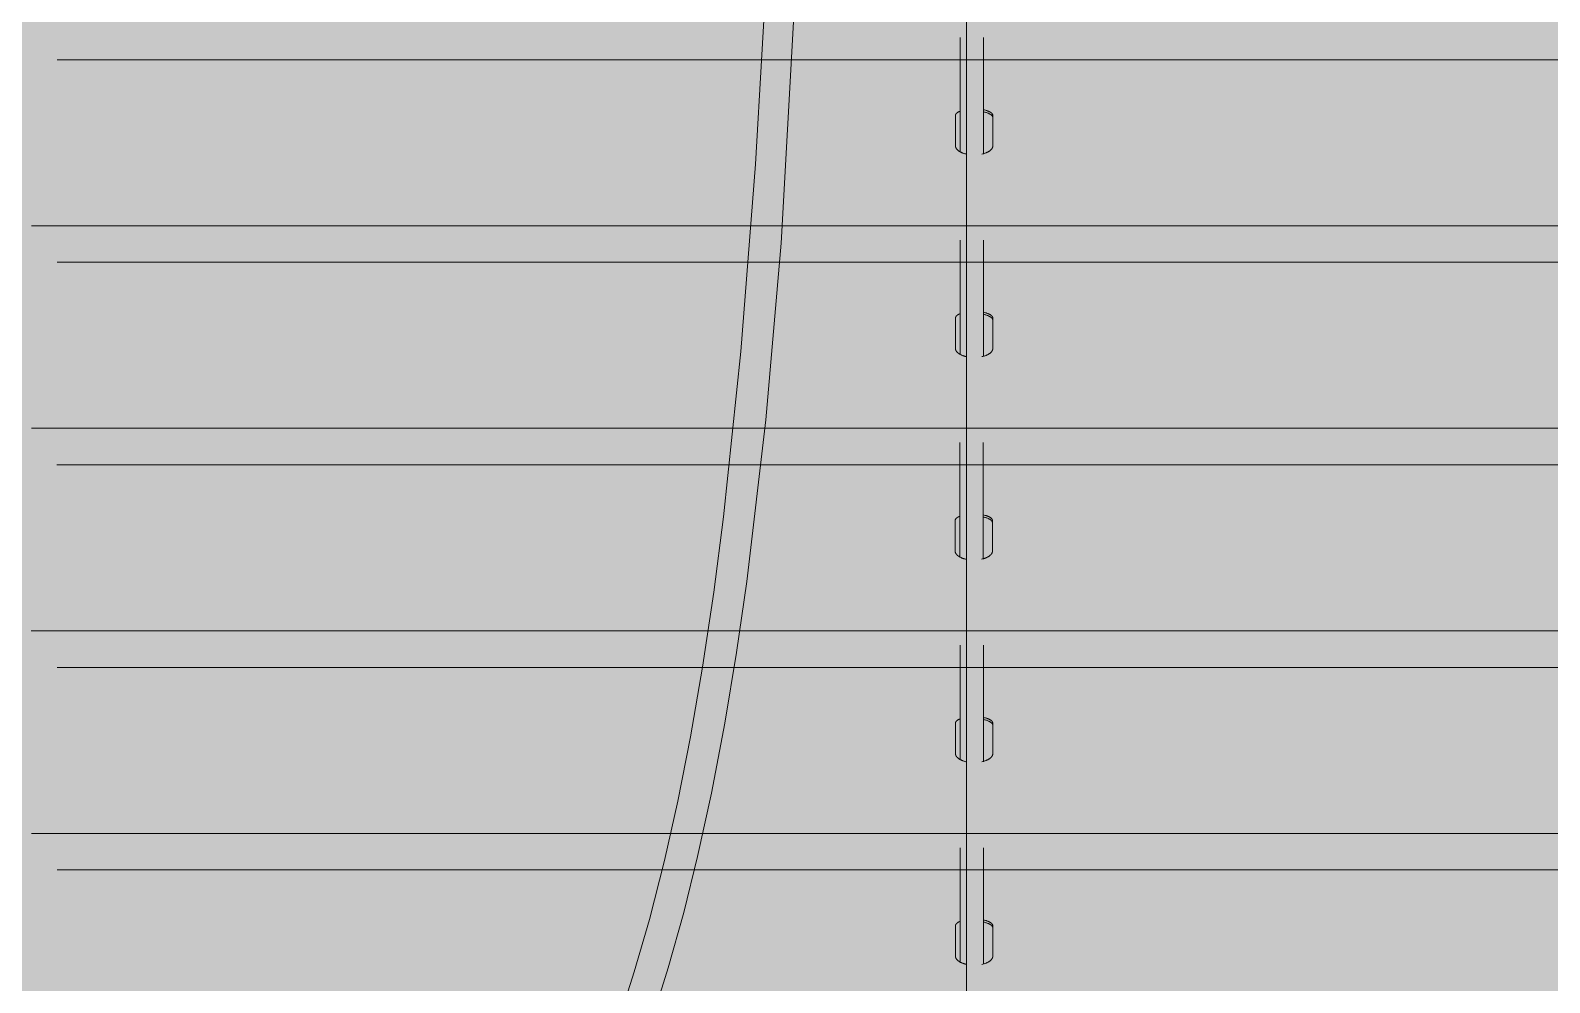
# Model space of a CAD drawing. Header units: millimetres. Extents: x 126 to 12547, y 1644 to 26714.
# Drawn here: x 840.5 to 934.3, y 25637.4 to 25696.1 of the extents above; entities that cross this region are included whole.
import ezdxf

# ---------------------------------------------------------------- set-up
doc = ezdxf.new("R2010")
doc.units = ezdxf.units.MM
doc.layers.add('cono piramide', color=4, linetype='Continuous')
for name, color, linetype, lineweight in [('F_ARREDI_pareti', 1, 'Continuous', 0), ('F_INFISSI', 4, 'Continuous', 5), ('F_MINERAL WALL', 6, 'Continuous', 5), ('F_Tendaggio', 252, 'Continuous', 5), ('F_VETRO', 140, 'Continuous', 5)]:
    doc.layers.add(name, color=color, linetype=linetype, lineweight=lineweight)

# ---------------------------------------------------------------- blocks, each defined once
blk = doc.blocks.new('TENDAGGIO_infisso piccolo_prospetto_fronte')
at = {"layer": 'F_Tendaggio'}
for p, q in [((734450.625, 513791.781), (734692.209, 513791.781)), ((734450.464, 513781.541), (734692.048, 513781.541)), ((734450.732, 513779.284), (734692.316, 513779.284)), ((734450.571, 513769.043), (734692.155, 513769.043)), ((734450.929, 513766.786), (734692.513, 513766.786)), ((734450.768, 513756.545), (734692.352, 513756.545)), ((734451.318, 513754.288), (734692.903, 513754.288)), ((734451.157, 513744.048), (734692.742, 513744.048)), ((734451.203, 513741.79), (734692.788, 513741.79))]:
    blk.add_line(p, q, dxfattribs=at)
for points in [[(734477.174, 513808.162), (734475.639, 513780.452), (734474.684, 513769.57), (734473.51, 513759.58), (734472.879, 513755.21), (734472.156, 513750.851), (734471.332, 513746.523), (734470.478, 513742.613), (734469.621, 513739.168), (734468.656, 513735.752), (734468.162, 513734.167)], [(734474.834, 513798.85), (734474.061, 513785.339), (734473.157, 513773.775), (734472.086, 513763.585), (734471.483, 513758.935), (734470.789, 513754.298), (734470.051, 513750.012), (734469.267, 513746.028), (734468.446, 513742.373), (734467.516, 513738.744), (734466.567, 513735.497), (734466.05, 513733.886)], [(734487.071, 514024.902), (734487.072, 513364.885)], [(734486.697, 513793.153), (734486.697, 513786.092)], [(734488.139, 513793.153), (734488.139, 513785.985)], [(734476.52, 513791.781), (734430.953, 513791.781)], [(734486.397, 513786.464), (734486.397, 513788.339), (734486.398, 513788.344), (734486.398, 513788.349), (734486.399, 513788.355), (734486.4, 513788.36), (734486.4, 513788.365), (734486.402, 513788.37), (734486.403, 513788.376), (734486.404, 513788.381), (734486.406, 513788.386), (734486.408, 513788.391), (734486.41, 513788.396), (734486.412, 513788.401), (734486.414, 513788.407), (734486.417, 513788.412), (734486.419, 513788.417), (734486.422, 513788.422), (734486.425, 513788.427), (734486.429, 513788.432), (734486.432, 513788.437), (734486.435, 513788.442), (734486.439, 513788.447), (734486.443, 513788.452), (734486.447, 513788.457), (734486.451, 513788.462), (734486.455, 513788.467), (734486.46, 513788.472), (734486.465, 513788.477), (734486.47, 513788.482), (734486.475, 513788.487), (734486.48, 513788.491), (734486.485, 513788.496), (734486.495, 513788.504), (734486.505, 513788.513), (734486.516, 513788.521), (734486.527, 513788.529), (734486.539, 513788.537), (734486.551, 513788.545), (734486.563, 513788.552), (734486.576, 513788.56), (734486.59, 513788.567), (734486.604, 513788.575), (734486.618, 513788.582), (734486.633, 513788.589), (734486.664, 513788.603), (734486.697, 513788.616)], [(734488.139, 513788.694), (734488.199, 513788.68), (734488.258, 513788.665), (734488.286, 513788.657), (734488.314, 513788.648), (734488.341, 513788.64), (734488.367, 513788.631), (734488.406, 513788.616), (734488.425, 513788.609), (734488.443, 513788.601), (734488.461, 513788.593), (734488.478, 513788.585), (734488.494, 513788.577), (734488.51, 513788.568), (734488.526, 513788.56), (734488.541, 513788.551), (734488.555, 513788.542), (734488.569, 513788.533), (734488.582, 513788.524), (734488.594, 513788.515), (734488.606, 513788.506), (734488.617, 513788.496), (734488.622, 513788.491), (734488.627, 513788.487), (734488.632, 513788.482), (734488.637, 513788.477), (734488.642, 513788.472), (734488.647, 513788.467), (734488.651, 513788.462), (734488.655, 513788.457), (734488.659, 513788.452), (734488.663, 513788.447), (734488.667, 513788.442), (734488.67, 513788.437), (734488.673, 513788.432), (734488.677, 513788.427), (734488.68, 513788.422), (734488.682, 513788.417), (734488.685, 513788.412), (734488.688, 513788.407), (734488.69, 513788.401), (734488.692, 513788.396), (734488.694, 513788.391), (734488.696, 513788.386), (734488.698, 513788.381), (734488.699, 513788.376), (734488.7, 513788.37), (734488.702, 513788.365), (734488.702, 513788.36), (734488.703, 513788.355), (734488.704, 513788.349), (734488.704, 513788.344), (734488.705, 513788.339), (734488.705, 513786.797), (734488.704, 513786.45), (734488.704, 513786.444), (734488.704, 513786.44), (734488.703, 513786.437), (734488.703, 513786.434), (734488.703, 513786.43), (734488.702, 513786.426), (734488.701, 513786.423), (734488.7, 513786.416), (734488.698, 513786.408), (734488.697, 513786.402), (734488.695, 513786.395), (734488.693, 513786.388), (734488.691, 513786.382), (734488.689, 513786.374), (734488.686, 513786.367), (734488.683, 513786.359), (734488.68, 513786.352), (734488.675, 513786.341), (734488.67, 513786.33), (734488.664, 513786.32), (734488.658, 513786.31), (734488.651, 513786.299), (734488.644, 513786.289), (734488.637, 513786.279), (734488.629, 513786.269), (734488.621, 513786.26), (734488.613, 513786.25), (734488.605, 513786.241), (734488.596, 513786.232), (734488.589, 513786.224), (734488.581, 513786.216), (734488.573, 513786.209), (734488.565, 513786.202), (734488.548, 513786.187), (734488.532, 513786.174), (734488.514, 513786.161), (734488.496, 513786.148), (734488.478, 513786.136), (734488.46, 513786.124), (734488.437, 513786.11), (734488.413, 513786.097), (734488.389, 513786.084), (734488.365, 513786.072), (734488.341, 513786.06), (734488.316, 513786.049), (734488.292, 513786.039), (734488.266, 513786.029), (734488.238, 513786.018), (734488.209, 513786.008), (734488.18, 513785.998), (734488.151, 513785.989), (734488.122, 513785.981), (734488.092, 513785.973), (734488.033, 513785.958)], [(734488.705, 513788.203), (734488.704, 513788.208), (734488.704, 513788.214), (734488.704, 513788.22), (734488.703, 513788.226), (734488.702, 513788.232), (734488.701, 513788.238), (734488.699, 513788.243), (734488.698, 513788.249), (734488.696, 513788.255), (734488.694, 513788.261), (734488.692, 513788.267), (734488.689, 513788.273), (734488.687, 513788.278), (734488.684, 513788.284), (734488.681, 513788.289), (734488.678, 513788.295), (734488.674, 513788.3), (734488.67, 513788.306), (734488.666, 513788.311), (734488.662, 513788.317), (734488.658, 513788.323), (734488.654, 513788.328), (734488.649, 513788.334), (734488.644, 513788.339), (734488.639, 513788.344), (734488.634, 513788.35), (734488.628, 513788.355), (734488.622, 513788.36), (734488.616, 513788.366), (734488.61, 513788.371), (734488.604, 513788.376), (734488.598, 513788.381), (734488.584, 513788.391), (734488.57, 513788.401), (734488.555, 513788.411), (734488.539, 513788.421), (734488.522, 513788.431), (734488.505, 513788.44), (734488.487, 513788.449), (734488.468, 513788.458), (734488.451, 513788.466), (734488.434, 513788.474), (734488.397, 513788.489), (734488.358, 513788.503), (734488.318, 513788.516), (734488.275, 513788.529), (734488.231, 513788.541), (734488.186, 513788.552), (734488.139, 513788.562)], [(734487.071, 513785.957), (734487.038, 513785.965), (734487.006, 513785.974), (734486.973, 513785.983), (734486.942, 513785.992), (734486.911, 513786.002), (734486.881, 513786.012), (734486.851, 513786.023), (734486.823, 513786.034), (734486.795, 513786.045), (734486.767, 513786.057), (734486.741, 513786.07), (734486.715, 513786.083), (734486.69, 513786.096), (734486.666, 513786.11), (734486.643, 513786.124), (734486.62, 513786.138), (734486.607, 513786.147), (734486.594, 513786.156), (734486.581, 513786.166), (734486.569, 513786.175), (734486.557, 513786.184), (734486.546, 513786.194), (734486.535, 513786.204), (734486.524, 513786.213), (734486.514, 513786.223), (734486.504, 513786.233), (734486.495, 513786.243), (734486.486, 513786.253), (734486.478, 513786.263), (734486.469, 513786.273), (734486.462, 513786.284), (734486.454, 513786.294), (734486.448, 513786.304), (734486.441, 513786.315), (734486.435, 513786.325), (734486.43, 513786.336), (734486.425, 513786.346), (734486.422, 513786.352), (734486.42, 513786.357), (734486.418, 513786.362), (734486.416, 513786.368), (734486.414, 513786.373), (734486.412, 513786.378), (734486.41, 513786.384), (734486.408, 513786.389), (734486.407, 513786.394), (734486.406, 513786.4), (734486.404, 513786.405), (734486.403, 513786.41), (734486.402, 513786.416), (734486.401, 513786.421), (734486.4, 513786.427), (734486.399, 513786.432), (734486.399, 513786.437), (734486.398, 513786.443), (734486.398, 513786.448), (734486.398, 513786.454), (734486.397, 513786.459), (734486.397, 513786.464)], [(734429.357, 513781.541), (734476.395, 513781.541)], [(734486.697, 513780.655), (734486.697, 513773.595)], [(734488.139, 513780.655), (734488.139, 513773.488)], [(734476.52, 513779.283), (734430.953, 513779.283)], [(734486.397, 513773.967), (734486.397, 513775.841), (734486.398, 513775.846), (734486.398, 513775.852), (734486.399, 513775.857), (734486.4, 513775.862), (734486.4, 513775.867), (734486.402, 513775.873), (734486.403, 513775.878), (734486.404, 513775.883), (734486.406, 513775.888), (734486.408, 513775.893), (734486.41, 513775.899), (734486.412, 513775.904), (734486.414, 513775.909), (734486.417, 513775.914), (734486.419, 513775.919), (734486.422, 513775.924), (734486.425, 513775.929), (734486.429, 513775.934), (734486.432, 513775.939), (734486.435, 513775.944), (734486.439, 513775.949), (734486.443, 513775.954), (734486.447, 513775.959), (734486.451, 513775.964), (734486.455, 513775.969), (734486.46, 513775.974), (734486.465, 513775.979), (734486.47, 513775.984), (734486.475, 513775.989), (734486.48, 513775.994), (734486.485, 513775.998), (734486.495, 513776.007), (734486.505, 513776.015), (734486.516, 513776.023), (734486.527, 513776.031), (734486.539, 513776.039), (734486.551, 513776.047), (734486.563, 513776.055), (734486.576, 513776.062), (734486.59, 513776.07), (734486.604, 513776.077), (734486.618, 513776.084), (734486.633, 513776.091), (734486.664, 513776.105), (734486.697, 513776.119)], [(734488.139, 513776.196), (734488.199, 513776.182), (734488.258, 513776.167), (734488.286, 513776.159), (734488.314, 513776.151), (734488.341, 513776.142), (734488.367, 513776.133), (734488.406, 513776.118), (734488.425, 513776.111), (734488.443, 513776.103), (734488.461, 513776.095), (734488.478, 513776.087), (734488.494, 513776.079), (734488.51, 513776.07), (734488.526, 513776.062), (734488.541, 513776.053), (734488.555, 513776.044), (734488.569, 513776.036), (734488.582, 513776.026), (734488.594, 513776.017), (734488.606, 513776.008), (734488.617, 513775.998), (734488.622, 513775.994), (734488.627, 513775.989), (734488.632, 513775.984), (734488.637, 513775.979), (734488.642, 513775.974), (734488.647, 513775.969), (734488.651, 513775.964), (734488.655, 513775.959), (734488.659, 513775.954), (734488.663, 513775.949), (734488.667, 513775.944), (734488.67, 513775.939), (734488.673, 513775.934), (734488.677, 513775.929), (734488.68, 513775.924), (734488.682, 513775.919), (734488.685, 513775.914), (734488.688, 513775.909), (734488.69, 513775.904), (734488.692, 513775.899), (734488.694, 513775.893), (734488.696, 513775.888), (734488.698, 513775.883), (734488.699, 513775.878), (734488.7, 513775.873), (734488.702, 513775.867), (734488.702, 513775.862), (734488.703, 513775.857), (734488.704, 513775.852), (734488.704, 513775.846), (734488.705, 513775.841), (734488.705, 513774.3), (734488.704, 513773.952), (734488.704, 513773.946), (734488.704, 513773.943), (734488.703, 513773.94), (734488.703, 513773.936), (734488.703, 513773.932), (734488.702, 513773.929), (734488.701, 513773.925), (734488.7, 513773.918), (734488.698, 513773.911), (734488.697, 513773.904), (734488.695, 513773.897), (734488.693, 513773.891), (734488.691, 513773.884), (734488.689, 513773.876), (734488.686, 513773.869), (734488.683, 513773.861), (734488.68, 513773.854), (734488.675, 513773.843), (734488.67, 513773.833), (734488.664, 513773.822), (734488.658, 513773.812), (734488.651, 513773.801), (734488.644, 513773.791), (734488.637, 513773.781), (734488.629, 513773.771), (734488.621, 513773.762), (734488.613, 513773.752), (734488.605, 513773.743), (734488.596, 513773.734), (734488.589, 513773.726), (734488.581, 513773.719), (734488.573, 513773.711), (734488.565, 513773.704), (734488.548, 513773.69), (734488.532, 513773.676), (734488.514, 513773.663), (734488.496, 513773.65), (734488.478, 513773.638), (734488.46, 513773.626), (734488.437, 513773.612), (734488.413, 513773.599), (734488.389, 513773.586), (734488.365, 513773.574), (734488.341, 513773.562), (734488.316, 513773.551), (734488.292, 513773.541), (734488.266, 513773.531), (734488.238, 513773.52), (734488.209, 513773.51), (734488.18, 513773.5), (734488.151, 513773.491), (734488.122, 513773.483), (734488.092, 513773.475), (734488.033, 513773.46)], [(734488.705, 513775.705), (734488.704, 513775.711), (734488.704, 513775.717), (734488.704, 513775.722), (734488.703, 513775.728), (734488.702, 513775.734), (734488.701, 513775.74), (734488.699, 513775.746), (734488.698, 513775.751), (734488.696, 513775.757), (734488.694, 513775.763), (734488.692, 513775.769), (734488.689, 513775.775), (734488.687, 513775.78), (734488.684, 513775.786), (734488.681, 513775.792), (734488.678, 513775.797), (734488.674, 513775.803), (734488.67, 513775.808), (734488.666, 513775.814), (734488.662, 513775.819), (734488.658, 513775.825), (734488.654, 513775.83), (734488.649, 513775.836), (734488.644, 513775.841), (734488.639, 513775.847), (734488.634, 513775.852), (734488.628, 513775.857), (734488.622, 513775.863), (734488.616, 513775.868), (734488.61, 513775.873), (734488.604, 513775.878), (734488.598, 513775.883), (734488.584, 513775.894), (734488.57, 513775.904), (734488.555, 513775.914), (734488.539, 513775.923), (734488.522, 513775.933), (734488.505, 513775.942), (734488.487, 513775.952), (734488.468, 513775.961), (734488.451, 513775.968), (734488.434, 513775.976), (734488.397, 513775.991), (734488.358, 513776.005), (734488.318, 513776.019), (734488.275, 513776.031), (734488.231, 513776.043), (734488.186, 513776.054), (734488.139, 513776.065)], [(734487.071, 513773.46), (734487.038, 513773.468), (734487.006, 513773.476), (734486.973, 513773.485), (734486.942, 513773.494), (734486.911, 513773.504), (734486.881, 513773.514), (734486.851, 513773.525), (734486.823, 513773.536), (734486.795, 513773.548), (734486.767, 513773.56), (734486.741, 513773.572), (734486.715, 513773.585), (734486.69, 513773.598), (734486.666, 513773.612), (734486.643, 513773.626), (734486.62, 513773.64), (734486.607, 513773.649), (734486.594, 513773.658), (734486.581, 513773.668), (734486.569, 513773.677), (734486.557, 513773.687), (734486.546, 513773.696), (734486.535, 513773.706), (734486.524, 513773.716), (734486.514, 513773.725), (734486.504, 513773.735), (734486.495, 513773.745), (734486.486, 513773.755), (734486.478, 513773.765), (734486.469, 513773.776), (734486.462, 513773.786), (734486.454, 513773.796), (734486.448, 513773.807), (734486.441, 513773.817), (734486.435, 513773.827), (734486.43, 513773.838), (734486.425, 513773.849), (734486.422, 513773.854), (734486.42, 513773.859), (734486.418, 513773.864), (734486.416, 513773.87), (734486.414, 513773.875), (734486.412, 513773.88), (734486.41, 513773.886), (734486.408, 513773.891), (734486.407, 513773.897), (734486.406, 513773.902), (734486.404, 513773.907), (734486.403, 513773.913), (734486.402, 513773.918), (734486.401, 513773.923), (734486.4, 513773.929), (734486.399, 513773.934), (734486.399, 513773.94), (734486.398, 513773.945), (734486.398, 513773.95), (734486.398, 513773.956), (734486.397, 513773.961), (734486.397, 513773.967)], [(734429.357, 513769.043), (734476.395, 513769.043)], [(734486.676, 513768.157), (734486.676, 513761.096)], [(734488.118, 513768.157), (734488.118, 513760.99)], [(734476.499, 513766.785), (734430.932, 513766.785)], [(734486.377, 513761.469), (734486.377, 513763.343), (734486.377, 513763.348), (734486.378, 513763.353), (734486.378, 513763.359), (734486.379, 513763.364), (734486.38, 513763.369), (734486.381, 513763.374), (734486.382, 513763.38), (734486.384, 513763.385), (734486.386, 513763.39), (734486.387, 513763.395), (734486.389, 513763.4), (734486.391, 513763.406), (734486.394, 513763.411), (734486.396, 513763.416), (734486.399, 513763.421), (734486.402, 513763.426), (734486.405, 513763.431), (734486.408, 513763.436), (734486.411, 513763.441), (734486.415, 513763.446), (734486.419, 513763.451), (734486.422, 513763.456), (734486.426, 513763.461), (734486.431, 513763.466), (734486.435, 513763.471), (734486.439, 513763.476), (734486.444, 513763.481), (734486.449, 513763.486), (734486.454, 513763.491), (734486.459, 513763.495), (734486.465, 513763.5), (734486.474, 513763.509), (734486.485, 513763.517), (734486.495, 513763.525), (734486.506, 513763.533), (734486.518, 513763.541), (734486.53, 513763.549), (734486.543, 513763.556), (734486.556, 513763.564), (734486.569, 513763.572), (734486.583, 513763.579), (734486.598, 513763.586), (734486.613, 513763.593), (734486.643, 513763.607), (734486.676, 513763.621)], [(734488.118, 513763.698), (734488.179, 513763.684), (734488.237, 513763.669), (734488.266, 513763.661), (734488.293, 513763.653), (734488.32, 513763.644), (734488.347, 513763.635), (734488.386, 513763.62), (734488.404, 513763.613), (734488.423, 513763.605), (734488.44, 513763.597), (734488.457, 513763.589), (734488.474, 513763.581), (734488.49, 513763.572), (734488.505, 513763.564), (734488.52, 513763.555), (734488.534, 513763.546), (734488.548, 513763.537), (734488.561, 513763.528), (734488.573, 513763.519), (734488.585, 513763.51), (734488.596, 513763.5), (734488.602, 513763.495), (734488.607, 513763.491), (734488.612, 513763.486), (734488.617, 513763.481), (734488.622, 513763.476), (734488.626, 513763.471), (734488.63, 513763.466), (734488.635, 513763.461), (734488.639, 513763.456), (734488.642, 513763.451), (734488.646, 513763.446), (734488.65, 513763.441), (734488.653, 513763.436), (734488.656, 513763.431), (734488.659, 513763.426), (734488.662, 513763.421), (734488.665, 513763.416), (734488.667, 513763.411), (734488.669, 513763.406), (734488.672, 513763.4), (734488.674, 513763.395), (734488.675, 513763.39), (734488.677, 513763.385), (734488.679, 513763.38), (734488.68, 513763.374), (734488.681, 513763.369), (734488.682, 513763.364), (734488.683, 513763.359), (734488.683, 513763.353), (734488.684, 513763.348), (734488.684, 513763.343), (734488.684, 513761.801), (734488.684, 513761.454), (734488.683, 513761.448), (734488.683, 513761.445), (734488.683, 513761.442), (734488.683, 513761.438), (734488.682, 513761.434), (734488.682, 513761.431), (734488.681, 513761.427), (734488.68, 513761.42), (734488.678, 513761.413), (734488.676, 513761.406), (734488.675, 513761.399), (734488.673, 513761.392), (734488.671, 513761.386), (734488.668, 513761.378), (734488.666, 513761.371), (734488.663, 513761.363), (734488.659, 513761.356), (734488.654, 513761.345), (734488.649, 513761.335), (734488.643, 513761.324), (734488.637, 513761.314), (734488.631, 513761.303), (734488.624, 513761.293), (734488.616, 513761.283), (734488.609, 513761.273), (734488.601, 513761.264), (734488.593, 513761.254), (734488.584, 513761.245), (734488.576, 513761.236), (734488.568, 513761.228), (734488.561, 513761.221), (734488.553, 513761.213), (734488.544, 513761.206), (734488.528, 513761.192), (734488.511, 513761.178), (734488.494, 513761.165), (734488.476, 513761.152), (734488.458, 513761.14), (734488.439, 513761.128), (734488.416, 513761.114), (734488.393, 513761.101), (734488.369, 513761.088), (734488.345, 513761.076), (734488.321, 513761.064), (734488.296, 513761.053), (734488.271, 513761.043), (734488.246, 513761.033), (734488.217, 513761.022), (734488.189, 513761.012), (734488.16, 513761.002), (734488.13, 513760.993), (734488.101, 513760.985), (734488.072, 513760.977), (734488.012, 513760.962)], [(734488.684, 513763.207), (734488.684, 513763.213), (734488.684, 513763.219), (734488.683, 513763.224), (734488.682, 513763.23), (734488.681, 513763.236), (734488.68, 513763.242), (734488.679, 513763.248), (734488.677, 513763.253), (734488.675, 513763.259), (734488.673, 513763.265), (734488.671, 513763.271), (734488.669, 513763.277), (734488.666, 513763.282), (734488.663, 513763.288), (734488.66, 513763.293), (734488.657, 513763.299), (734488.654, 513763.304), (734488.65, 513763.31), (734488.646, 513763.316), (734488.642, 513763.321), (734488.638, 513763.327), (734488.633, 513763.332), (734488.628, 513763.338), (734488.623, 513763.343), (734488.618, 513763.349), (734488.613, 513763.354), (734488.607, 513763.359), (734488.602, 513763.365), (734488.596, 513763.37), (734488.59, 513763.375), (734488.584, 513763.38), (734488.577, 513763.385), (734488.564, 513763.396), (734488.549, 513763.406), (734488.534, 513763.416), (734488.518, 513763.425), (734488.502, 513763.435), (734488.485, 513763.444), (734488.467, 513763.453), (734488.448, 513763.463), (734488.431, 513763.47), (734488.413, 513763.478), (734488.376, 513763.493), (734488.338, 513763.507), (734488.297, 513763.52), (734488.255, 513763.533), (734488.211, 513763.545), (734488.165, 513763.556), (734488.118, 513763.567)], [(734487.051, 513760.962), (734487.018, 513760.969), (734486.985, 513760.978), (734486.953, 513760.987), (734486.921, 513760.996), (734486.891, 513761.006), (734486.86, 513761.016), (734486.831, 513761.027), (734486.802, 513761.038), (734486.774, 513761.05), (734486.747, 513761.062), (734486.72, 513761.074), (734486.694, 513761.087), (734486.669, 513761.1), (734486.645, 513761.114), (734486.622, 513761.128), (734486.6, 513761.142), (734486.586, 513761.151), (734486.573, 513761.16), (734486.561, 513761.17), (734486.549, 513761.179), (734486.537, 513761.189), (734486.525, 513761.198), (734486.514, 513761.208), (734486.504, 513761.217), (734486.494, 513761.227), (734486.484, 513761.237), (734486.474, 513761.247), (734486.466, 513761.257), (734486.457, 513761.267), (734486.449, 513761.278), (734486.441, 513761.288), (734486.434, 513761.298), (734486.427, 513761.308), (734486.421, 513761.319), (734486.415, 513761.329), (734486.409, 513761.34), (734486.404, 513761.35), (734486.402, 513761.356), (734486.399, 513761.361), (734486.397, 513761.366), (734486.395, 513761.372), (734486.393, 513761.377), (734486.391, 513761.382), (734486.39, 513761.388), (734486.388, 513761.393), (734486.386, 513761.398), (734486.385, 513761.404), (734486.384, 513761.409), (734486.383, 513761.415), (734486.381, 513761.42), (734486.38, 513761.425), (734486.38, 513761.431), (734486.379, 513761.436), (734486.378, 513761.442), (734486.378, 513761.447), (734486.377, 513761.452), (734486.377, 513761.458), (734486.377, 513761.463), (734486.377, 513761.469)], [(734429.337, 513756.545), (734476.375, 513756.545)], [(734486.697, 513755.659), (734486.697, 513748.599)], [(734488.139, 513755.659), (734488.139, 513748.492)], [(734476.52, 513754.288), (734430.953, 513754.288)], [(734486.397, 513748.971), (734486.397, 513750.845), (734486.398, 513750.851), (734486.398, 513750.856), (734486.399, 513750.861), (734486.4, 513750.867), (734486.4, 513750.872), (734486.402, 513750.877), (734486.403, 513750.882), (734486.404, 513750.888), (734486.406, 513750.893), (734486.408, 513750.898), (734486.41, 513750.903), (734486.412, 513750.908), (734486.414, 513750.913), (734486.417, 513750.919), (734486.419, 513750.924), (734486.422, 513750.929), (734486.425, 513750.934), (734486.429, 513750.939), (734486.432, 513750.944), (734486.435, 513750.949), (734486.439, 513750.954), (734486.443, 513750.959), (734486.447, 513750.964), (734486.451, 513750.969), (734486.455, 513750.974), (734486.46, 513750.979), (734486.465, 513750.984), (734486.47, 513750.988), (734486.475, 513750.993), (734486.48, 513750.998), (734486.485, 513751.003), (734486.495, 513751.011), (734486.505, 513751.019), (734486.516, 513751.028), (734486.527, 513751.036), (734486.539, 513751.044), (734486.551, 513751.051), (734486.563, 513751.059), (734486.576, 513751.067), (734486.59, 513751.074), (734486.604, 513751.081), (734486.618, 513751.089), (734486.633, 513751.096), (734486.664, 513751.11), (734486.697, 513751.123)], [(734488.139, 513751.2), (734488.199, 513751.187), (734488.258, 513751.172), (734488.286, 513751.164), (734488.314, 513751.155), (734488.341, 513751.147), (734488.367, 513751.138), (734488.406, 513751.123), (734488.425, 513751.115), (734488.443, 513751.108), (734488.461, 513751.1), (734488.478, 513751.092), (734488.494, 513751.083), (734488.51, 513751.075), (734488.526, 513751.066), (734488.541, 513751.058), (734488.555, 513751.049), (734488.569, 513751.04), (734488.582, 513751.031), (734488.594, 513751.022), (734488.606, 513751.012), (734488.617, 513751.003), (734488.622, 513750.998), (734488.627, 513750.993), (734488.632, 513750.988), (734488.637, 513750.984), (734488.642, 513750.979), (734488.647, 513750.974), (734488.651, 513750.969), (734488.655, 513750.964), (734488.659, 513750.959), (734488.663, 513750.954), (734488.667, 513750.949), (734488.67, 513750.944), (734488.673, 513750.939), (734488.677, 513750.934), (734488.68, 513750.929), (734488.682, 513750.924), (734488.685, 513750.919), (734488.688, 513750.913), (734488.69, 513750.908), (734488.692, 513750.903), (734488.694, 513750.898), (734488.696, 513750.893), (734488.698, 513750.888), (734488.699, 513750.882), (734488.7, 513750.877), (734488.702, 513750.872), (734488.702, 513750.867), (734488.703, 513750.861), (734488.704, 513750.856), (734488.704, 513750.851), (734488.705, 513750.845), (734488.705, 513749.304), (734488.704, 513748.957), (734488.704, 513748.95), (734488.704, 513748.947), (734488.703, 513748.944), (734488.703, 513748.94), (734488.703, 513748.937), (734488.702, 513748.933), (734488.701, 513748.93), (734488.7, 513748.922), (734488.698, 513748.915), (734488.697, 513748.908), (734488.695, 513748.902), (734488.693, 513748.895), (734488.691, 513748.888), (734488.689, 513748.881), (734488.686, 513748.873), (734488.683, 513748.866), (734488.68, 513748.859), (734488.675, 513748.848), (734488.67, 513748.837), (734488.664, 513748.827), (734488.658, 513748.816), (734488.651, 513748.806), (734488.644, 513748.796), (734488.637, 513748.786), (734488.629, 513748.776), (734488.621, 513748.766), (734488.613, 513748.757), (734488.605, 513748.748), (734488.596, 513748.739), (734488.589, 513748.731), (734488.581, 513748.723), (734488.573, 513748.716), (734488.565, 513748.708), (734488.548, 513748.694), (734488.532, 513748.68), (734488.514, 513748.667), (734488.496, 513748.655), (734488.478, 513748.642), (734488.46, 513748.631), (734488.437, 513748.617), (734488.413, 513748.603), (734488.389, 513748.591), (734488.365, 513748.579), (734488.341, 513748.567), (734488.316, 513748.556), (734488.292, 513748.545), (734488.266, 513748.535), (734488.238, 513748.525), (734488.209, 513748.514), (734488.18, 513748.505), (734488.151, 513748.496), (734488.122, 513748.487), (734488.092, 513748.479), (734488.033, 513748.465)], [(734488.705, 513750.709), (734488.704, 513750.715), (734488.704, 513750.721), (734488.704, 513750.727), (734488.703, 513750.733), (734488.702, 513750.739), (734488.701, 513750.744), (734488.699, 513750.75), (734488.698, 513750.756), (734488.696, 513750.762), (734488.694, 513750.768), (734488.692, 513750.774), (734488.689, 513750.779), (734488.687, 513750.785), (734488.684, 513750.791), (734488.681, 513750.796), (734488.678, 513750.801), (734488.674, 513750.807), (734488.67, 513750.813), (734488.666, 513750.818), (734488.662, 513750.824), (734488.658, 513750.829), (734488.654, 513750.835), (734488.649, 513750.84), (734488.644, 513750.846), (734488.639, 513750.851), (734488.634, 513750.856), (734488.628, 513750.862), (734488.622, 513750.867), (734488.616, 513750.872), (734488.61, 513750.878), (734488.604, 513750.883), (734488.598, 513750.888), (734488.584, 513750.898), (734488.57, 513750.908), (734488.555, 513750.918), (734488.539, 513750.928), (734488.522, 513750.937), (734488.505, 513750.947), (734488.487, 513750.956), (734488.468, 513750.965), (734488.451, 513750.973), (734488.434, 513750.981), (734488.397, 513750.996), (734488.358, 513751.01), (734488.318, 513751.023), (734488.275, 513751.036), (734488.231, 513751.048), (734488.186, 513751.059), (734488.139, 513751.069)], [(734487.071, 513748.464), (734487.038, 513748.472), (734487.006, 513748.48), (734486.973, 513748.489), (734486.942, 513748.499), (734486.911, 513748.508), (734486.881, 513748.519), (734486.851, 513748.529), (734486.823, 513748.541), (734486.795, 513748.552), (734486.767, 513748.564), (734486.741, 513748.577), (734486.715, 513748.589), (734486.69, 513748.603), (734486.666, 513748.616), (734486.643, 513748.63), (734486.62, 513748.645), (734486.607, 513748.654), (734486.594, 513748.663), (734486.581, 513748.672), (734486.569, 513748.682), (734486.557, 513748.691), (734486.546, 513748.701), (734486.535, 513748.71), (734486.524, 513748.72), (734486.514, 513748.73), (734486.504, 513748.74), (734486.495, 513748.75), (734486.486, 513748.76), (734486.478, 513748.77), (734486.469, 513748.78), (734486.462, 513748.79), (734486.454, 513748.801), (734486.448, 513748.811), (734486.441, 513748.821), (734486.435, 513748.832), (734486.43, 513748.842), (734486.425, 513748.853), (734486.422, 513748.858), (734486.42, 513748.864), (734486.418, 513748.869), (734486.416, 513748.874), (734486.414, 513748.88), (734486.412, 513748.885), (734486.41, 513748.89), (734486.408, 513748.896), (734486.407, 513748.901), (734486.406, 513748.906), (734486.404, 513748.912), (734486.403, 513748.917), (734486.402, 513748.923), (734486.401, 513748.928), (734486.4, 513748.933), (734486.399, 513748.939), (734486.399, 513748.944), (734486.398, 513748.95), (734486.398, 513748.955), (734486.398, 513748.96), (734486.397, 513748.966), (734486.397, 513748.971)], [(734429.357, 513744.048), (734476.395, 513744.048)], [(734486.697, 513743.162), (734486.697, 513736.101)], [(734488.139, 513743.162), (734488.139, 513735.994)], [(734476.52, 513741.79), (734430.953, 513741.79)], [(734486.397, 513736.473), (734486.397, 513738.348), (734486.398, 513738.353), (734486.398, 513738.358), (734486.399, 513738.364), (734486.4, 513738.369), (734486.4, 513738.374), (734486.402, 513738.379), (734486.403, 513738.385), (734486.404, 513738.39), (734486.406, 513738.395), (734486.408, 513738.4), (734486.41, 513738.405), (734486.412, 513738.41), (734486.414, 513738.416), (734486.417, 513738.421), (734486.419, 513738.426), (734486.422, 513738.431), (734486.425, 513738.436), (734486.429, 513738.441), (734486.432, 513738.446), (734486.435, 513738.451), (734486.439, 513738.456), (734486.443, 513738.461), (734486.447, 513738.466), (734486.451, 513738.471), (734486.455, 513738.476), (734486.46, 513738.481), (734486.465, 513738.486), (734486.47, 513738.491), (734486.475, 513738.496), (734486.48, 513738.5), (734486.485, 513738.505), (734486.495, 513738.513), (734486.505, 513738.522), (734486.516, 513738.53), (734486.527, 513738.538), (734486.539, 513738.546), (734486.551, 513738.554), (734486.563, 513738.561), (734486.576, 513738.569), (734486.59, 513738.576), (734486.604, 513738.584), (734486.618, 513738.591), (734486.633, 513738.598), (734486.664, 513738.612), (734486.697, 513738.625)], [(734488.139, 513738.703), (734488.199, 513738.689), (734488.258, 513738.674), (734488.286, 513738.666), (734488.314, 513738.658), (734488.341, 513738.649), (734488.367, 513738.64), (734488.406, 513738.625), (734488.425, 513738.618), (734488.443, 513738.61), (734488.461, 513738.602), (734488.478, 513738.594), (734488.494, 513738.586), (734488.51, 513738.577), (734488.526, 513738.569), (734488.541, 513738.56), (734488.555, 513738.551), (734488.569, 513738.542), (734488.582, 513738.533), (734488.594, 513738.524), (734488.606, 513738.515), (734488.617, 513738.505), (734488.622, 513738.5), (734488.627, 513738.496), (734488.632, 513738.491), (734488.637, 513738.486), (734488.642, 513738.481), (734488.647, 513738.476), (734488.651, 513738.471), (734488.655, 513738.466), (734488.659, 513738.461), (734488.663, 513738.456), (734488.667, 513738.451), (734488.67, 513738.446), (734488.673, 513738.441), (734488.677, 513738.436), (734488.68, 513738.431), (734488.682, 513738.426), (734488.685, 513738.421), (734488.688, 513738.416), (734488.69, 513738.41), (734488.692, 513738.405), (734488.694, 513738.4), (734488.696, 513738.395), (734488.698, 513738.39), (734488.699, 513738.385), (734488.7, 513738.379), (734488.702, 513738.374), (734488.702, 513738.369), (734488.703, 513738.364), (734488.704, 513738.358), (734488.704, 513738.353), (734488.705, 513738.348), (734488.705, 513736.806), (734488.704, 513736.459), (734488.704, 513736.453), (734488.704, 513736.45), (734488.703, 513736.446), (734488.703, 513736.443), (734488.703, 513736.439), (734488.702, 513736.435), (734488.701, 513736.432), (734488.7, 513736.425), (734488.698, 513736.417), (734488.697, 513736.411), (734488.695, 513736.404), (734488.693, 513736.397), (734488.691, 513736.391), (734488.689, 513736.383), (734488.686, 513736.376), (734488.683, 513736.368), (734488.68, 513736.361), (734488.675, 513736.35), (734488.67, 513736.339), (734488.664, 513736.329), (734488.658, 513736.319), (734488.651, 513736.308), (734488.644, 513736.298), (734488.637, 513736.288), (734488.629, 513736.278), (734488.621, 513736.269), (734488.613, 513736.259), (734488.605, 513736.25), (734488.596, 513736.241), (734488.589, 513736.233), (734488.581, 513736.225), (734488.573, 513736.218), (734488.565, 513736.211), (734488.548, 513736.196), (734488.532, 513736.183), (734488.514, 513736.17), (734488.496, 513736.157), (734488.478, 513736.145), (734488.46, 513736.133), (734488.437, 513736.119), (734488.413, 513736.106), (734488.389, 513736.093), (734488.365, 513736.081), (734488.341, 513736.069), (734488.316, 513736.058), (734488.292, 513736.048), (734488.266, 513736.038), (734488.238, 513736.027), (734488.209, 513736.017), (734488.18, 513736.007), (734488.151, 513735.998), (734488.122, 513735.99), (734488.092, 513735.982), (734488.033, 513735.967)], [(734488.705, 513738.212), (734488.704, 513738.218), (734488.704, 513738.223), (734488.704, 513738.229), (734488.703, 513738.235), (734488.702, 513738.241), (734488.701, 513738.247), (734488.699, 513738.252), (734488.698, 513738.258), (734488.696, 513738.264), (734488.694, 513738.27), (734488.692, 513738.276), (734488.689, 513738.282), (734488.687, 513738.287), (734488.684, 513738.293), (734488.681, 513738.298), (734488.678, 513738.304), (734488.674, 513738.309), (734488.67, 513738.315), (734488.666, 513738.321), (734488.662, 513738.326), (734488.658, 513738.332), (734488.654, 513738.337), (734488.649, 513738.343), (734488.644, 513738.348), (734488.639, 513738.353), (734488.634, 513738.359), (734488.628, 513738.364), (734488.622, 513738.369), (734488.616, 513738.375), (734488.61, 513738.38), (734488.604, 513738.385), (734488.598, 513738.39), (734488.584, 513738.4), (734488.57, 513738.41), (734488.555, 513738.42), (734488.539, 513738.43), (734488.522, 513738.44), (734488.505, 513738.449), (734488.487, 513738.458), (734488.468, 513738.467), (734488.451, 513738.475), (734488.434, 513738.483), (734488.397, 513738.498), (734488.358, 513738.512), (734488.318, 513738.525), (734488.275, 513738.538), (734488.231, 513738.55), (734488.186, 513738.561), (734488.139, 513738.571)], [(734487.071, 513735.967), (734487.038, 513735.974), (734487.006, 513735.983), (734486.973, 513735.992), (734486.942, 513736.001), (734486.911, 513736.011), (734486.881, 513736.021), (734486.851, 513736.032), (734486.823, 513736.043), (734486.795, 513736.054), (734486.767, 513736.066), (734486.741, 513736.079), (734486.715, 513736.092), (734486.69, 513736.105), (734486.666, 513736.119), (734486.643, 513736.133), (734486.62, 513736.147), (734486.607, 513736.156), (734486.594, 513736.165), (734486.581, 513736.175), (734486.569, 513736.184), (734486.557, 513736.193), (734486.546, 513736.203), (734486.535, 513736.213), (734486.524, 513736.222), (734486.514, 513736.232), (734486.504, 513736.242), (734486.495, 513736.252), (734486.486, 513736.262), (734486.478, 513736.272), (734486.469, 513736.282), (734486.462, 513736.293), (734486.454, 513736.303), (734486.448, 513736.313), (734486.441, 513736.324), (734486.435, 513736.334), (734486.43, 513736.345), (734486.425, 513736.355), (734486.422, 513736.361), (734486.42, 513736.366), (734486.418, 513736.371), (734486.416, 513736.377), (734486.414, 513736.382), (734486.412, 513736.387), (734486.41, 513736.393), (734486.408, 513736.398), (734486.407, 513736.403), (734486.406, 513736.409), (734486.404, 513736.414), (734486.403, 513736.419), (734486.402, 513736.425), (734486.401, 513736.43), (734486.4, 513736.436), (734486.399, 513736.441), (734486.399, 513736.446), (734486.398, 513736.452), (734486.398, 513736.457), (734486.398, 513736.463), (734486.397, 513736.468), (734486.397, 513736.473)]]:
    blk.add_lwpolyline(points, dxfattribs=at)
blk = doc.blocks.new('INFISSO L.400 MM_prospetto_fronte')
at = {"layer": 'F_VETRO', "transparency": 33554579}
h = blk.add_hatch(color=153, dxfattribs=at)
h.dxf.hatch_style = 1
h.set_gradient(color1=(102, 153, 204), color2=(251, 252, 254), rotation=45, one_color=1, tint=0.994624)
h.paths.add_polyline_path([(-15858.477, 12715.626), (-16258.477, 12715.626), (-16258.477, 11495.626), (-15858.477, 11495.626)])
blk = doc.blocks.new('RIV.to_pareti e soffitto_slider_armadiature_camera master_sez.......')
at = {"layer": 'F_INFISSI', "true_color": 0x636466}
h = blk.add_hatch(color=251, dxfattribs=at)
h.dxf.hatch_style = 1
h.paths.add_polyline_path([(734352.116, 514201.277), (734352.116, 512921.277), (734812.116, 512921.277), (734812.116, 514201.277)])
h.paths.add_polyline_path([(734382.116, 514171.277), (734782.116, 514171.277), (734782.116, 512951.277), (734382.116, 512951.277)], flags=16)
at = {"layer": 'F_MINERAL WALL', "true_color": 0x636466, "transparency": 33554559}
h = blk.add_hatch(dxfattribs=at)
h.set_pattern_fill('AR-SAND', color=251)
h.set_pattern_definition([(37.5, (2500, 0), (-1.6000313, 48.9413237), [0, -38.608, 0, -43.18, 0, -41.275]), (7.5, (2500, 0), (44.9523283, 71.68251), [0, -20.828, 0, -34.798, 0, -13.335]), (327.5, (2468.76, 0), (79.099237, 0.1437185), [0, -12.7, 0, -45.72, 0, -59.69]), (317.5, (2468.76, 0), (76.355645, 22.2929323), [0, -6.35, 0, -29.972, 0, -34.29])])
h.paths.add_polyline_path([(733693.124, 514601.278), (733693.124, 512521.278), (734878.124, 512521.278), (734878.124, 514601.278)])
h.paths.add_polyline_path([(734822.116, 514211.277), (734822.116, 512911.277), (734342.116, 512911.277), (734342.116, 514211.277)], flags=16)
at = {"color": 1}
blk.add_blockref('INFISSO L.400 MM_prospetto_fronte', (750640.594, 501455.651), dxfattribs=at)
at = {"layer": 'cono piramide', "color": 2, "lineweight": 5}
blk.add_blockref('TENDAGGIO_infisso piccolo_prospetto_fronte', (-21.487, -10.001), dxfattribs=at)

msp = doc.modelspace()

# ---------------------------------------------------------------- block references
at = {"layer": 'F_ARREDI_pareti', "color": 2, "lineweight": 5}
msp.add_blockref('RIV.to_pareti e soffitto_slider_armadiature_camera master_sez.......', (-733567.336, -488087.481), dxfattribs=at)

doc.saveas('drawing.dxf')
